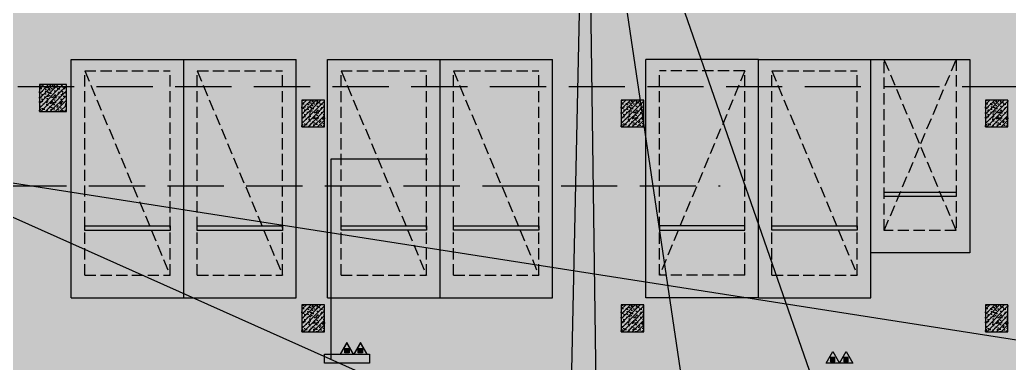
# Model space of a CAD drawing. Extents: x -1338203 to 1886333, y -530034 to 1031844.
# Drawn here: x 646681 to 668685, y 94996 to 102639 of the extents above; entities that cross this region are included whole.
import ezdxf

# ---------------------------------------------------------------- set-up
doc = ezdxf.new("R2010")
doc.units = 0
doc.header["$LTSCALE"] = 1000
doc.header["$MEASUREMENT"] = 0
for name, pattern in [('$2$DASH', [0.35, 0.25, -0.1]), ('A-001-平面B2$0$__DASH', [0.35, 0.25, -0.1]), ('DASH', [0.35, 0.25, -0.1])]:
    doc.linetypes.add(name, pattern=pattern)
for name, color, linetype in [('$0$DIM_SYMB', 3, 'Continuous'), ('A-001-车位参照B1$0$A-001-车位参照B1$0$0A-P-PKNG-CAR(B)', 21, 'Continuous'), ('p-a-regular', 5, 'Continuous'), ('S001地下一墙柱$0$S001地下一墙柱$0$0S-CC-LINE', 52, 'Continuous'), ('S001地下一墙柱$0$S001地下一墙柱$0$0S-CW-HATCH', 251, 'Continuous'), ('S001地下一墙柱$0$S001地下一墙柱$0$0S-CW-HATCH-UP', 251, 'Continuous'), ('负一层消火栓$0$0P-ACC-FH', 7, 'Continuous'), ('负一层消火栓$0$0P-DIM-FH', 3, 'Continuous'), ('负一层消火栓$0$0P-EQUIP-FH', 7, 'Continuous')]:
    doc.layers.add(name, color=color, linetype=linetype)
for name, color, linetype, plot in [('A-14-平面B1$0$AAD-A-MODIFY_20230109', 201, 'Continuous', False), ('A-14-平面B1$0$AAD-A-MODIFY_20230111', 201, 'Continuous', False), ('AAD-A-PROOF', 30, 'Continuous', False)]:
    doc.layers.add(name, color=color, linetype=linetype, plot=plot)
doc.layers.add('p-a-mini', color=7, linetype='Continuous', true_color=0x0050ff)
doc.layers.add('p-a-regular-narrow', color=7, linetype='Continuous', true_color=0x9600ff)
doc.layers.add('p-h-walkable', color=7, linetype='Continuous', lineweight=70, true_color=0xf0f0f0)

# ---------------------------------------------------------------- blocks, each defined once
blk = doc.blocks.new('负一层消火栓$0$$TwtSys$00000546')
h = blk.add_hatch()
h.set_pattern_fill('ANSI31', color=256, scale=200, style=0)
h.set_pattern_definition([(45, (-38543.802, -6670.83), (-17.67767, 17.67767), [])])
h.paths.add_polyline_path([(-65, 174), (65, 174), (65, 44), (-65, 44)])
for points in [[(0, 344), (-198, 0), (198, 0)], [(-65, 174), (65, 174), (65, 44), (-65, 44)]]:
    blk.add_lwpolyline(points, close=True)
blk = doc.blocks.new('负一层消火栓')
at = {"layer": '负一层消火栓$0$0P-ACC-FH'}
blk.add_lwpolyline([(-111909, -211693), (-111909, -211893), (-112909, -211893), (-112909, -211693)], close=True, dxfattribs=at)
at = {"layer": '负一层消火栓$0$0P-DIM-FH'}
for p, q in [((-112759, -211793), (-112759, -207348)), ((-112759, -207348), (-110617, -207348))]:
    blk.add_line(p, q, dxfattribs=at)
at = {"layer": '负一层消火栓$0$0P-EQUIP-FH', "yscale": 0.75, "zscale": 0.75}
for p, xscale in [((-112408, -211693, 800), 0.75), ((-112408, -211694, 800), 0.75), ((-112110, -211693, 800), 0.75), ((-112110, -211694, 800), 0.75), ((-101605, -211894), -0.75), ((-101308, -211894), -0.75)]:
    blk.add_blockref('负一层消火栓$0$$TwtSys$00000546', p, dxfattribs=dict(at, xscale=xscale))
blk = doc.blocks.new('剖面位置')
at = {"layer": '$0$DIM_SYMB', "linetype": '$2$DASH', "ltscale": 5}
for points in [[(-151227, -205737), (127993, -205737)], [(-151227, -205737), (127993, -205737)], [(-126897, -207948), (-104105, -207948)], [(-126897, -207948), (-104105, -207948)]]:
    blk.add_lwpolyline(points, dxfattribs=at)
blk = doc.blocks.new('A-001-车位参照B1$0$A-001-车位参照B1$0$A-001-车位参照B1$0$A$C43AE5A3B')
at = {"color": 241}
blk.add_lwpolyline([(2500, 0), (2500, 4300), (300, 4300), (300, 0)], close=True, dxfattribs=at)
at = {"color": 241, "linetype": 'DASH'}
for points in [[(2200, 0), (2200, 3800), (600, 3800), (600, 0), (2200, 0)], [(600, 3800), (2200, 0)], [(2200, 3800), (600, 0)]]:
    blk.add_lwpolyline(points, dxfattribs=at)
at = {"color": 241}
blk.add_lwpolyline([(2200, 3050), (600, 3050), (600, 2950), (2200, 2950), (2200, 3050)], dxfattribs=at)
at = {"layer": 'p-a-mini', "ltscale": 0.002, "const_width": 1000}
blk.add_lwpolyline([(1400, 0), (1400, 3800)], dxfattribs=at)
blk = doc.blocks.new('A-14-平面B1')
at = {"layer": 'A-14-平面B1$0$AAD-A-MODIFY_20230109', "color": 6}
for p, q in [((-5304, 761), (-4853, 22407)), ((1177, 4880), (-4903, 22371)), ((-2334, 5176), (-4899, 22408)), ((-4580, 4967), (-4823, 22262))]:
    blk.add_line(p, q, dxfattribs=at)
at = {"layer": 'A-14-平面B1$0$AAD-A-MODIFY_20230111', "color": 4}
for p, q in [((-1884, 4294), (-20218, 12477)), ((33827, 4030), (-19882, 12423))]:
    blk.add_line(p, q, dxfattribs=at)

msp = doc.modelspace()

# ---------------------------------------------------------------- hatches: boundary and pattern name
at = {"layer": 'p-h-walkable', "ltscale": 0.002}
h = msp.add_hatch(color=256, dxfattribs=at)
h.dxf.hatch_style = 1
h.paths.add_polyline_path([(633826.6, 244460.7), (640276.6, 244575.6), (640576.6, 234544.8), (645576.7, 234544.6), (645576.7, 209278.9), (732355.9, 209029), (732355.1, 235229.9), (738506.7, 235229.9), (738506.6, 268838.9), (732734.3, 268838.9), (732734.3, 272898.9), (711963.1, 272898.9), (711963.1, 278984.7), (717256.7, 278984.7), (717256.7, 284049), (733571.6, 284135.6), (733996.6, 290449.1), (739216.6, 290449.1), (739766.6, 284299.1), (754626.6, 284299.1), (755296.6, 290449.1), (760516.6, 290449.1), (760816.6, 283049.1), (760816.3, 275879.2), (775122.6, 275879.2), (776006.6, 274138.9), (776006.6, 259429.1), (778716.6, 259429.1), (778716.6, 238849.1), (783416.6, 238849.1), (783416.6, 237229.1), (782066.6, 237229.1), (782066.6, 234429.1), (779546.6, 234429.1), (779546.6, 237129.1), (773916.6, 237129.1), (773916.6, 243229.1), (764306.6, 243225.6), (764306.6, 236639.1), (760766.6, 236639.1), (760766.6, 234429.1), (758246.6, 234429.1), (758246.6, 238649.1), (762116.6, 238649.1), (762116.6, 243225.6), (748656.6, 243225.6), (748756.3, 207529.1), (800106.6, 207528.9), (800206.7, 201639.7), (812908.2, 202239.1), (812576.6, 180449.3), (744206, 180449.3), (744206, 173439), (728556.7, 173439), (728556.6, 122289.1), (746356.6, 122289.1), (750916.6, 132325.6), (842896.6, 132325.6), (843211.6, 121345.6), (839116.6, 121345.6), (839116.6, 93449.1), (864906.6, 93449.1), (864906.6, 79694), (875856.6, 74929.1), (875856.6, 65749.1), (834560.6, 65749.1), (839142.9, 28436.3), (869465.5, 32160.2), (871163.4, 18334), (873704.3, 18646.1), (877328.9, 5540.2), (761876.2, -8638.5), (761133.2, 2082.3), (764950.9, 5291.5), (763253.1, 19116.3), (799242.7, 23536.1), (793807.6, 65749.1), (750756.6, 65749.1), (751556.6, 81645.6), (636016.6, 81645.6), (636016.6, 96345.6), (629416.6, 96345.6), (629416.6, 118203.2), (622306.6, 118203.2), (622286.6, 139083.2), (644406.6, 137003.2), (644406.6, 129968.2), (656656.6, 129968.2), (656406.6, 138083.2), (712156.6, 138083.2), (711856.6, 184449.1), (581811.6, 184349.1), (581826.6, 197199.1), (585876.6, 197449.1), (585976.6, 209279), (629226.6, 209578.9), (628926.8, 236145.4), (633826.6, 236145.6)])
at = {"layer": 'S001地下一墙柱$0$S001地下一墙柱$0$0S-CW-HATCH'}
h = msp.add_hatch(color=256, dxfattribs=at)
h.dxf.hatch_style = 1
h.paths.add_polyline_path([(647716.6, 101195.6), (647116.6, 101195.6), (647116.6, 100595.6), (647716.6, 100595.6)])
h = msp.add_hatch(color=256, dxfattribs=at)
h.dxf.hatch_style = 1
h.paths.add_polyline_path([(653456.6, 100853.2), (652956.6, 100853.2), (652956.6, 100253.2), (653456.6, 100253.2)])
h = msp.add_hatch(color=256, dxfattribs=at)
h.dxf.hatch_style = 1
h.paths.add_polyline_path([(660556.6, 100853.2), (660056.6, 100853.2), (660056.6, 100253.2), (660556.6, 100253.2)])
h = msp.add_hatch(color=256, dxfattribs=at)
h.dxf.hatch_style = 1
h.paths.add_polyline_path([(668656.6, 100853.2), (668156.6, 100853.2), (668156.6, 100253.2), (668656.6, 100253.2)])
h = msp.add_hatch(color=256, dxfattribs=at)
h.dxf.hatch_style = 1
h.paths.add_polyline_path([(653456.6, 96295.6), (652956.6, 96295.6), (652956.6, 95695.6), (653456.6, 95695.6)])
h = msp.add_hatch(color=256, dxfattribs=at)
h.dxf.hatch_style = 1
h.paths.add_polyline_path([(660556.6, 96295.6), (660056.6, 96295.6), (660056.6, 95695.6), (660556.6, 95695.6)])
h = msp.add_hatch(color=256, dxfattribs=at)
h.dxf.hatch_style = 1
h.paths.add_polyline_path([(668656.6, 96295.6), (668156.6, 96295.6), (668156.6, 95695.6), (668656.6, 95695.6)])
at = {"layer": 'S001地下一墙柱$0$S001地下一墙柱$0$0S-CW-HATCH-UP'}
h = msp.add_hatch(dxfattribs=at)
h.set_pattern_fill('钢筋混凝土', color=256, scale=30)
h.set_pattern_definition([(45, (679927.33, 110147.31), (-53.03301, 53.03301), []), (50, (679927.33, 110147.31), (215.1781, -18.8256), [22.5, -247.5]), (355, (679927.33, 110147.31), (-41.6254, 225.6576), [18, -198]), (100.4514, (679945.26, 110145.74), (173.5528, 206.8319), [19.122, -210.3426]), (46.1842, (679927.33, 110207.3), (320.1723, -49.6557), [33.75, -371.25]), (96.6356, (679954, 110203.17), (280.3988, 292.2354), [28.683, -315.514]), (351.1842, (679927.33, 110207.3), (280.3986, 292.2356), [27, -297]), (21, (679957.33, 110192.31), (179.0721, -120.7857), [22.5, -247.5]), (326, (679957.33, 110192.31), (72.9946, 217.545), [18, -198]), (71.4514, (679972.26, 110182.25), (252.0668, 96.7591), [19.122, -210.3426]), (37.5, (679927.33, 110147.31), (3.64796, 99.86816), [0, -195.6, 0, -201, 0, -198.75]), (7.5, (679927.33, 110147.31), (78.92086, 118.3235), [0, -114.6, 0, -191.1, 0, -75.75]), (327.5, (679860.43, 110147.31), (160.14673, -6.76646), [0, -75, 0, -234, 0, -310.5]), (317.5, (679830.43, 110147.31), (174.95585, 30.0315), [0, -97.5, 0, -155.4, 0, -220.5])])
h.paths.add_polyline_path([(647716.6, 101195.6), (647116.6, 101195.6), (647116.6, 100595.6), (647716.6, 100595.6)])
h = msp.add_hatch(dxfattribs=at)
h.set_pattern_fill('钢筋混凝土', color=256, scale=30)
h.set_pattern_definition([(45, (685767.34, 109804.91), (-53.03301, 53.03301), []), (50, (685767.34, 109804.91), (215.1781, -18.8256), [22.5, -247.5]), (355, (685767.34, 109804.9), (-41.6254, 225.6576), [18, -198]), (100.4514, (685785.27, 109803.34), (173.5528, 206.8319), [19.122, -210.3426]), (46.1842, (685767.34, 109864.9), (320.1723, -49.6557), [33.75, -371.25]), (96.6356, (685794.02, 109860.77), (280.3988, 292.2354), [28.683, -315.514]), (351.1842, (685767.34, 109864.9), (280.3986, 292.2356), [27, -297]), (21, (685797.34, 109849.91), (179.0721, -120.7857), [22.5, -247.5]), (326, (685797.34, 109849.9), (72.9946, 217.545), [18, -198]), (71.4514, (685812.26, 109839.84), (252.0668, 96.7591), [19.122, -210.3426]), (37.5, (685767.34, 109804.91), (3.64796, 99.86816), [0, -195.6, 0, -201, 0, -198.75]), (7.5, (685767.34, 109804.91), (78.92086, 118.3235), [0, -114.6, 0, -191.1, 0, -75.75]), (327.5, (685700.44, 109804.91), (160.14673, -6.76646), [0, -75, 0, -234, 0, -310.5]), (317.5, (685670.44, 109804.91), (174.95585, 30.0315), [0, -97.5, 0, -155.4, 0, -220.5])])
h.paths.add_polyline_path([(653456.6, 100853.2), (652956.6, 100853.2), (652956.6, 100253.2), (653456.6, 100253.2)])
h = msp.add_hatch(dxfattribs=at)
h.set_pattern_fill('钢筋混凝土', color=256, scale=30)
h.set_pattern_definition([(45, (692867.34, 109804.91), (-53.03301, 53.03301), []), (50, (692867.34, 109804.91), (215.1781, -18.8256), [22.5, -247.5]), (355, (692867.34, 109804.9), (-41.6254, 225.6576), [18, -198]), (100.4514, (692885.27, 109803.34), (173.5528, 206.8319), [19.122, -210.3426]), (46.1842, (692867.34, 109864.9), (320.1723, -49.6557), [33.75, -371.25]), (96.6356, (692894.02, 109860.77), (280.3988, 292.2354), [28.683, -315.514]), (351.1842, (692867.34, 109864.9), (280.3986, 292.2356), [27, -297]), (21, (692897.34, 109849.91), (179.0721, -120.7857), [22.5, -247.5]), (326, (692897.34, 109849.9), (72.9946, 217.545), [18, -198]), (71.4514, (692912.26, 109839.84), (252.0668, 96.7591), [19.122, -210.3426]), (37.5, (692867.34, 109804.91), (3.64796, 99.86816), [0, -195.6, 0, -201, 0, -198.75]), (7.5, (692867.34, 109804.91), (78.92086, 118.3235), [0, -114.6, 0, -191.1, 0, -75.75]), (327.5, (692800.44, 109804.91), (160.14673, -6.76646), [0, -75, 0, -234, 0, -310.5]), (317.5, (692770.44, 109804.91), (174.95585, 30.0315), [0, -97.5, 0, -155.4, 0, -220.5])])
h.paths.add_polyline_path([(660556.6, 100853.2), (660056.6, 100853.2), (660056.6, 100253.2), (660556.6, 100253.2)])
h = msp.add_hatch(dxfattribs=at)
h.set_pattern_fill('钢筋混凝土', color=256, scale=30)
h.set_pattern_definition([(45, (700967.34, 109804.91), (-53.03301, 53.03301), []), (50, (700967.34, 109804.91), (215.1781, -18.8256), [22.5, -247.5]), (355, (700967.34, 109804.9), (-41.6254, 225.6576), [18, -198]), (100.4514, (700985.27, 109803.34), (173.5528, 206.8319), [19.122, -210.3426]), (46.1842, (700967.34, 109864.9), (320.1723, -49.6557), [33.75, -371.25]), (96.6356, (700994.02, 109860.77), (280.3988, 292.2354), [28.683, -315.514]), (351.1842, (700967.34, 109864.9), (280.3986, 292.2356), [27, -297]), (21, (700997.34, 109849.91), (179.0721, -120.7857), [22.5, -247.5]), (326, (700997.34, 109849.9), (72.9946, 217.545), [18, -198]), (71.4514, (701012.26, 109839.84), (252.0668, 96.7591), [19.122, -210.3426]), (37.5, (700967.34, 109804.91), (3.64796, 99.86816), [0, -195.6, 0, -201, 0, -198.75]), (7.5, (700967.34, 109804.91), (78.92086, 118.3235), [0, -114.6, 0, -191.1, 0, -75.75]), (327.5, (700900.44, 109804.91), (160.14673, -6.76646), [0, -75, 0, -234, 0, -310.5]), (317.5, (700870.44, 109804.91), (174.95585, 30.0315), [0, -97.5, 0, -155.4, 0, -220.5])])
h.paths.add_polyline_path([(668656.6, 100853.2), (668156.6, 100853.2), (668156.6, 100253.2), (668656.6, 100253.2)])
h = msp.add_hatch(dxfattribs=at)
h.set_pattern_fill('钢筋混凝土', color=256, scale=30)
h.set_pattern_definition([(45, (685767.34, 105247.31), (-53.03301, 53.03301), []), (50, (685767.34, 105247.31), (215.1781, -18.8256), [22.5, -247.5]), (355, (685767.34, 105247.31), (-41.6254, 225.6576), [18, -198]), (100.4514, (685785.27, 105245.74), (173.5528, 206.8319), [19.122, -210.3426]), (46.1842, (685767.34, 105307.31), (320.1723, -49.6557), [33.75, -371.25]), (96.6356, (685794.02, 105303.18), (280.3988, 292.2354), [28.683, -315.514]), (351.1842, (685767.34, 105307.3), (280.3986, 292.2356), [27, -297]), (21, (685797.34, 105292.31), (179.0721, -120.7857), [22.5, -247.5]), (326, (685797.34, 105292.31), (72.9946, 217.545), [18, -198]), (71.4514, (685812.26, 105282.25), (252.0668, 96.7591), [19.122, -210.3426]), (37.5, (685767.34, 105247.31), (3.64796, 99.86816), [0, -195.6, 0, -201, 0, -198.75]), (7.5, (685767.34, 105247.31), (78.92086, 118.3235), [0, -114.6, 0, -191.1, 0, -75.75]), (327.5, (685700.44, 105247.31), (160.14673, -6.76646), [0, -75, 0, -234, 0, -310.5]), (317.5, (685670.44, 105247.31), (174.95585, 30.0315), [0, -97.5, 0, -155.4, 0, -220.5])])
h.paths.add_polyline_path([(653456.6, 96295.6), (652956.6, 96295.6), (652956.6, 95695.6), (653456.6, 95695.6)])
h = msp.add_hatch(dxfattribs=at)
h.set_pattern_fill('钢筋混凝土', color=256, scale=30)
h.set_pattern_definition([(45, (692867.34, 105247.31), (-53.03301, 53.03301), []), (50, (692867.34, 105247.31), (215.1781, -18.8256), [22.5, -247.5]), (355, (692867.34, 105247.31), (-41.6254, 225.6576), [18, -198]), (100.4514, (692885.27, 105245.74), (173.5528, 206.8319), [19.122, -210.3426]), (46.1842, (692867.34, 105307.31), (320.1723, -49.6557), [33.75, -371.25]), (96.6356, (692894.02, 105303.18), (280.3988, 292.2354), [28.683, -315.514]), (351.1842, (692867.34, 105307.3), (280.3986, 292.2356), [27, -297]), (21, (692897.34, 105292.31), (179.0721, -120.7857), [22.5, -247.5]), (326, (692897.34, 105292.31), (72.9946, 217.545), [18, -198]), (71.4514, (692912.26, 105282.25), (252.0668, 96.7591), [19.122, -210.3426]), (37.5, (692867.34, 105247.31), (3.64796, 99.86816), [0, -195.6, 0, -201, 0, -198.75]), (7.5, (692867.34, 105247.31), (78.92086, 118.3235), [0, -114.6, 0, -191.1, 0, -75.75]), (327.5, (692800.44, 105247.31), (160.14673, -6.76646), [0, -75, 0, -234, 0, -310.5]), (317.5, (692770.44, 105247.31), (174.95585, 30.0315), [0, -97.5, 0, -155.4, 0, -220.5])])
h.paths.add_polyline_path([(660556.6, 96295.6), (660056.6, 96295.6), (660056.6, 95695.6), (660556.6, 95695.6)])
h = msp.add_hatch(dxfattribs=at)
h.set_pattern_fill('钢筋混凝土', color=256, scale=30)
h.set_pattern_definition([(45, (700967.34, 105247.31), (-53.03301, 53.03301), []), (50, (700967.34, 105247.31), (215.1781, -18.8256), [22.5, -247.5]), (355, (700967.34, 105247.31), (-41.6254, 225.6576), [18, -198]), (100.4514, (700985.27, 105245.74), (173.5528, 206.8319), [19.122, -210.3426]), (46.1842, (700967.34, 105307.31), (320.1723, -49.6557), [33.75, -371.25]), (96.6356, (700994.02, 105303.18), (280.3988, 292.2354), [28.683, -315.514]), (351.1842, (700967.34, 105307.3), (280.3986, 292.2356), [27, -297]), (21, (700997.34, 105292.31), (179.0721, -120.7857), [22.5, -247.5]), (326, (700997.34, 105292.31), (72.9946, 217.545), [18, -198]), (71.4514, (701012.26, 105282.25), (252.0668, 96.7591), [19.122, -210.3426]), (37.5, (700967.34, 105247.31), (3.64796, 99.86816), [0, -195.6, 0, -201, 0, -198.75]), (7.5, (700967.34, 105247.31), (78.92086, 118.3235), [0, -114.6, 0, -191.1, 0, -75.75]), (327.5, (700900.44, 105247.31), (160.14673, -6.76646), [0, -75, 0, -234, 0, -310.5]), (317.5, (700870.44, 105247.31), (174.95585, 30.0315), [0, -97.5, 0, -155.4, 0, -220.5])])
h.paths.add_polyline_path([(668656.6, 96295.6), (668156.6, 96295.6), (668156.6, 95695.6), (668656.6, 95695.6)])

# ---------------------------------------------------------------- linework, layer by layer
for p, q in [((647826.2, 96452.9), (647826.2, 101752.9)), ((647826.2, 101752.9), (650326.2, 101752.9)), ((650326.2, 96452.9), (650326.2, 101752.9)), ((650326.2, 96452.9), (650326.2, 101752.9)), ((650326.2, 101752.9), (652826.2, 101752.9)), ((652826.2, 96452.9), (652826.2, 101752.9)), ((653526.7, 96453.1), (653526.7, 101753.1)), ((653526.7, 101753.1), (656026.7, 101753.1)), ((656026.7, 96453.2), (656026.7, 101753.2)), ((656026.7, 101753.2), (658526.7, 101753.2)), ((656026.7, 96453.1), (656026.7, 101753.1)), ((658526.7, 96453.2), (658526.7, 101753.2)), ((660606.5, 96453.1), (660606.5, 101753.1)), ((663106.5, 101753.1), (660606.5, 101753.1)), ((663106.5, 96453.1), (663106.5, 101753.1)), ((663106.5, 96453.1), (663106.5, 101753.1)), ((663106.5, 101753.1), (665606.5, 101753.1)), ((665606.5, 96453.1), (665606.5, 101753.1)), ((647826.2, 96452.9), (650326.2, 96452.9)), ((650326.2, 96452.9), (652826.2, 96452.9)), ((653526.7, 96453.1), (656026.7, 96453.1)), ((656026.7, 96453.2), (658526.7, 96453.2)), ((663106.5, 96453.1), (660606.5, 96453.1)), ((663106.5, 96453.1), (665606.5, 96453.1))]:
    msp.add_line(p, q)
at = {"linetype": 'A-001-平面B2$0$__DASH'}
for p, q in [((648126.2, 101502.9), (650026.2, 101502.9)), ((648126.2, 96952.9), (648126.2, 101502.9)), ((650026.2, 96952.9), (650026.2, 101502.9)), ((650626.2, 101502.9), (652526.2, 101502.9)), ((650626.2, 96952.9), (650626.2, 101502.9)), ((652526.2, 96952.9), (652526.2, 101502.9)), ((653826.7, 101503.1), (655726.7, 101503.1)), ((653826.7, 96953.1), (653826.7, 101503.1)), ((655726.7, 96953.1), (655726.7, 101503.1)), ((656326.7, 101503.2), (658226.7, 101503.2)), ((656326.7, 96953.2), (656326.7, 101503.2)), ((658226.7, 96953.2), (658226.7, 101503.2)), ((662806.5, 101503.1), (660906.5, 101503.1)), ((660906.5, 96953.1), (660906.5, 101503.1)), ((662806.5, 96953.1), (662806.5, 101503.1)), ((663406.5, 101503.1), (665306.5, 101503.1)), ((663406.5, 96953.1), (663406.5, 101503.1)), ((665306.5, 96953.1), (665306.5, 101503.1)), ((648126.2, 96952.9), (650026.2, 96952.9)), ((650626.2, 96952.9), (652526.2, 96952.9)), ((653826.7, 96953.1), (655726.7, 96953.1)), ((656326.7, 96953.2), (658226.7, 96953.2)), ((662806.5, 96953.1), (660906.5, 96953.1)), ((663406.5, 96953.1), (665306.5, 96953.1))]:
    msp.add_line(p, q, dxfattribs=at)
for points in [[(648126.2, 101502.9), (650026.2, 96952.9)], [(650626.2, 101502.9), (652526.2, 96952.9)], [(653826.7, 101503.1), (655726.7, 96953.1)], [(656326.7, 101503.2), (658226.7, 96953.2)], [(662806.5, 101503.1), (660906.5, 96953.1)], [(663406.5, 101503.1), (665306.5, 96953.1)]]:
    msp.add_lwpolyline(points, dxfattribs=at)
for points in [[(650026.2, 97952.9), (648126.2, 97952.9), (648126.2, 98052.9), (650026.2, 98052.9)], [(652526.2, 97952.9), (650626.2, 97952.9), (650626.2, 98052.9), (652526.2, 98052.9)], [(655726.7, 97953.1), (653826.7, 97953.1), (653826.7, 98053.1), (655726.7, 98053.1)], [(658226.7, 97953.2), (656326.7, 97953.2), (656326.7, 98053.2), (658226.7, 98053.2)], [(660906.5, 97953.1), (662806.5, 97953.1), (662806.5, 98053.1), (660906.5, 98053.1)], [(665306.5, 97953.1), (663406.5, 97953.1), (663406.5, 98053.1), (665306.5, 98053.1)]]:
    msp.add_lwpolyline(points, close=True)
at = {"layer": 'p-a-regular', "ltscale": 0.002, "const_width": 1000}
for points in [[(649076.2, 96952.9), (649076.2, 101502.9)], [(651576.2, 96952.9), (651576.2, 101502.9)], [(654776.7, 96953.1), (654776.7, 101503.1)], [(657276.7, 96953.2), (657276.7, 101503.2)], [(661856.5, 96953.1), (661856.5, 101503.1)]]:
    msp.add_lwpolyline(points, dxfattribs=at)
at = {"layer": 'p-a-regular-narrow', "ltscale": 0.002, "const_width": 1000}
msp.add_lwpolyline([(664356.5, 96953.1), (664356.5, 101503.1)], dxfattribs=at)
at = {"layer": 'S001地下一墙柱$0$S001地下一墙柱$0$0S-CC-LINE'}
for points in [[(647716.6, 101195.6), (647116.6, 101195.6), (647116.6, 100595.6), (647716.6, 100595.6)], [(653456.6, 100853.2), (652956.6, 100853.2), (652956.6, 100253.2), (653456.6, 100253.2)], [(660556.6, 100853.2), (660056.6, 100853.2), (660056.6, 100253.2), (660556.6, 100253.2)], [(668656.6, 100853.2), (668156.6, 100853.2), (668156.6, 100253.2), (668656.6, 100253.2)], [(653456.6, 96295.6), (652956.6, 96295.6), (652956.6, 95695.6), (653456.6, 95695.6)], [(660556.6, 96295.6), (660056.6, 96295.6), (660056.6, 95695.6), (660556.6, 95695.6)], [(668656.6, 96295.6), (668156.6, 96295.6), (668156.6, 95695.6), (668656.6, 95695.6)]]:
    msp.add_lwpolyline(points, close=True, dxfattribs=at)

# ---------------------------------------------------------------- block references
at = {"ltscale": 0.002}
for name, p in [('负一层消火栓', (766365.4, 306889.1)), ('A-14-平面B1', (664116.6, 86935.6))]:
    msp.add_blockref(name, p, dxfattribs=at)
at = {"layer": 'A-001-车位参照B1$0$A-001-车位参照B1$0$0A-P-PKNG-CAR(B)', "xscale": -1, "rotation": 180}
msp.add_blockref('A-001-车位参照B1$0$A-001-车位参照B1$0$A-001-车位参照B1$0$A$C43AE5A3B', (665306.2, 101752.6), dxfattribs=at)
at = {"layer": 'AAD-A-PROOF'}
msp.add_blockref('剖面位置', (766365.4, 306889.1), dxfattribs=at)

doc.saveas('drawing.dxf')
